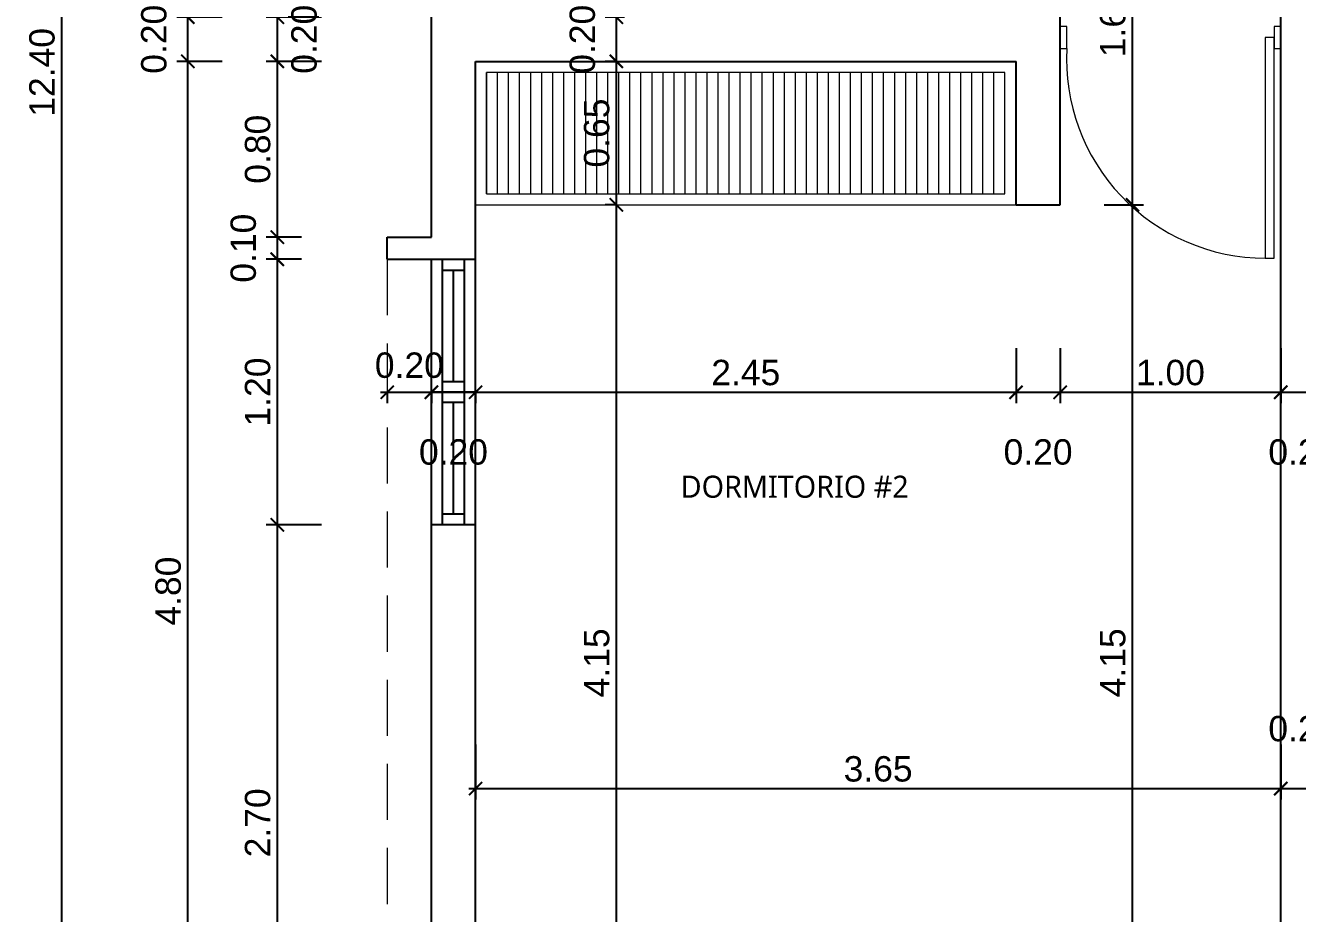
# Model space of a CAD drawing. Header units: feet. Extents: x -417 to 46, y -646 to -218.
# Drawn here: x -107.4 to -101.64, y -309.07 to -305.04 of the extents above; entities that cross this region are included whole.
import ezdxf

# ---------------------------------------------------------------- set-up
doc = ezdxf.new("R2010")
doc.units = ezdxf.units.FT
doc.header["$MEASUREMENT"] = 0
doc.linetypes.add('DASHED', pattern=[19.05, 12.7, -6.35])
for name, color, linetype, lineweight in [('A-WALL', 4, 'Continuous', 25), ('closet', 8, 'Continuous', 5), ('DIM-COTAS', 1, 'Continuous', 5), ('puertas', 8, 'Continuous', 9), ('TXT', 2, 'Continuous', 9), ('vuelo', 251, 'DASHED', 13)]:
    doc.layers.add(name, color=color, linetype=linetype, lineweight=lineweight)
doc.layers.add('DIM', color=10, linetype='Continuous')
doc.layers.add('PERT-VENT', color=2, linetype='Continuous')
doc.styles.add('ads', font='trebuc.ttf', dxfattribs={"height": 0.14})
doc.styles.get("Standard").update_dxf_attribs({"font": 'arial.ttf', "height": 0.115})
doc.dimstyles.new('KEILY', dxfattribs={"dimtxt": 0.115, "dimasz": 0.06, "dimexe": 0.05, "dimexo": 0.2, "dimgap": 0.03, "dimtad": 1, "dimzin": 1, "dimdsep": 46, "dimtxsty": 'Standard', "dimblk": 'ARCHTICK', "dimcen": 2.5, "dimdle": 0.03, "dimclrd": 256, "dimclre": 256, "dimclrt": 7, "dimadec": 0, "dimazin": 0, "dimtfac": 1, "dimtmove": 2, "dimatfit": 3, "dimfxl": 0.2, "dimfxlon": 1, "dimtolj": 1, "dimtzin": 1, "dimarcsym": 0})

# ---------------------------------------------------------------- blocks, each defined once
blk = doc.blocks.new('A$C4D292AF4')
at = {"layer": 'puertas'}
for points in [[(0.03, 0.05), (0.07, 0.05), (0.07, 1.05), (0.03, 1.05)], [(0, 0), (0.03, 0), (0.03, 0.1), (0, 0.1)], [(0.97, 0), (1, 0), (1, 0.1), (0.97, 0.1)]]:
    blk.add_lwpolyline(points, close=True, dxfattribs=at)
blk.add_arc((0.0677, 0.1465), 0.9035, 357.04812, 89.85557, dxfattribs=at)
blk = doc.blocks.new('A$C72735B25')
at = {"layer": 'PERT-VENT', "extrusion": (-1.27878e-17, -1.31713e-15, -1)}
for p, q in [((0, 0), (0, 1.2032)), ((0.05, 0), (0.05, 1.2032)), ((0.15, 0), (0.15, 1.2032)), ((0.2, 0), (0.2, 1.2032)), ((0.1, 0.6483), (0.1, 1.1494)), ((0.15, 0.6483), (0.05, 0.6483)), ((0.2, 0.6016), (0, 0.6016)), ((0.15, 0.5549), (0.05, 0.5549)), ((0.1, 0.0499), (0.1, 0.5549)), ((0.05, 0.0499), (0.15, 0.0499))]:
    blk.add_line(p, q, dxfattribs=at)
at = {"layer": 'PERT-VENT', "extrusion": (-1.27878e-17, 1.31713e-15, -1)}
blk.add_line((0.05, 1.1533), (0.15, 1.1533), dxfattribs=at)
blk = doc.blocks.new('_ArchTick')
at = {"layer": 'DIM-COTAS', "color": 0, "const_width": 0.15}
blk.add_lwpolyline([(-0.5, -0.5), (0.5, 0.5)], dxfattribs=at)
blk = doc.blocks.new('*D563')
at = {"layer": 'Defpoints', "color": 0, "transparency": 16777216}
for p in [(-105.5524, -305.007), (-106.2629, -305.207), (-105.5524, -305.207)]:
    blk.add_point(p, dxfattribs=at)
at = {"layer": 'DIM', "lineweight": -2, "transparency": 16777216}
for p, q in [((-106.2629, -304.977), (-106.2629, -305.237)), ((-106.0629, -305.007), (-106.3129, -305.007)), ((-106.0629, -305.207), (-106.3129, -305.207))]:
    blk.add_line(p, q, dxfattribs=at)
at = {"layer": 'DIM', "lineweight": -2, "transparency": 16777216, "xscale": 0.06, "yscale": 0.06, "zscale": 0.06}
for p, rotation in [((-106.2629, -305.007), 90), ((-106.2629, -305.207), 270)]:
    blk.add_blockref('_ArchTick', p, dxfattribs=dict(at, rotation=rotation))
at = {"layer": 'DIM', "color": 7, "transparency": 16777216, "insert": (-106.1413, -305.107), "char_height": 0.115, "attachment_point": 5, "rotation": 90}
blk.add_mtext('\\A1;0.20', dxfattribs=at)
blk = doc.blocks.new('*D564')
at = {"layer": 'Defpoints', "color": 0, "transparency": 16777216}
for p in [(-105.5524, -305.207), (-106.2629, -306.0035), (-105.9524, -306.0035)]:
    blk.add_point(p, dxfattribs=at)
at = {"layer": 'DIM', "lineweight": -2, "transparency": 16777216}
for p, q in [((-106.0629, -305.207), (-106.3129, -305.207)), ((-106.2629, -305.177), (-106.2629, -306.0335)), ((-106.1524, -306.0035), (-106.3129, -306.0035))]:
    blk.add_line(p, q, dxfattribs=at)
at = {"layer": 'DIM', "lineweight": -2, "transparency": 16777216, "xscale": 0.06, "yscale": 0.06, "zscale": 0.06}
for p, rotation in [((-106.2629, -305.207), 90), ((-106.2629, -306.0035), 270)]:
    blk.add_blockref('_ArchTick', p, dxfattribs=dict(at, rotation=rotation))
at = {"layer": 'DIM', "color": 7, "transparency": 16777216, "insert": (-106.3516, -305.6052), "char_height": 0.115, "attachment_point": 5, "rotation": 90}
blk.add_mtext('\\A1;0.80', dxfattribs=at)
blk = doc.blocks.new('*D565')
at = {"layer": 'Defpoints', "color": 0, "transparency": 16777216}
for p in [(-105.9524, -306.0035), (-106.2629, -306.1035), (-105.9524, -306.1035)]:
    blk.add_point(p, dxfattribs=at)
at = {"layer": 'DIM', "lineweight": -2, "transparency": 16777216}
for p, q in [((-106.1524, -306.0035), (-106.3129, -306.0035)), ((-106.2629, -305.9735), (-106.2629, -306.1335)), ((-106.1524, -306.1035), (-106.3129, -306.1035))]:
    blk.add_line(p, q, dxfattribs=at)
at = {"layer": 'DIM', "lineweight": -2, "transparency": 16777216, "xscale": 0.06, "yscale": 0.06, "zscale": 0.06}
for p, rotation in [((-106.2629, -306.0035), 90), ((-106.2629, -306.1035), 270)]:
    blk.add_blockref('_ArchTick', p, dxfattribs=dict(at, rotation=rotation))
at = {"layer": 'DIM', "color": 7, "transparency": 16777216, "insert": (-106.4166, -306.0535), "char_height": 0.115, "attachment_point": 5, "rotation": 90}
blk.add_mtext('\\A1;0.10', dxfattribs=at)
blk = doc.blocks.new('*D566')
at = {"layer": 'Defpoints', "color": 0, "transparency": 16777216}
for p in [(-105.9524, -306.1035), (-106.2629, -307.3067), (-105.7524, -307.3067)]:
    blk.add_point(p, dxfattribs=at)
at = {"layer": 'DIM', "lineweight": -2, "transparency": 16777216}
for p, q in [((-106.2629, -306.0735), (-106.2629, -307.3367)), ((-106.1524, -306.1035), (-106.3129, -306.1035)), ((-106.0629, -307.3067), (-106.3129, -307.3067))]:
    blk.add_line(p, q, dxfattribs=at)
at = {"layer": 'DIM', "lineweight": -2, "transparency": 16777216, "xscale": 0.06, "yscale": 0.06, "zscale": 0.06}
for p, rotation in [((-106.2629, -306.1035), 90), ((-106.2629, -307.3067), 270)]:
    blk.add_blockref('_ArchTick', p, dxfattribs=dict(at, rotation=rotation))
at = {"layer": 'DIM', "color": 7, "transparency": 16777216, "insert": (-106.3516, -306.7051), "char_height": 0.115, "attachment_point": 5, "rotation": 90}
blk.add_mtext('\\A1;1.20', dxfattribs=at)
blk = doc.blocks.new('*D510')
at = {"layer": 'Defpoints', "color": 0, "transparency": 16777216}
for p in [(-105.7524, -307.3067), (-106.2629, -310.007), (-105.5524, -310.007)]:
    blk.add_point(p, dxfattribs=at)
at = {"layer": 'DIM', "lineweight": -2, "transparency": 16777216}
for p, q in [((-106.2629, -307.2767), (-106.2629, -310.037)), ((-106.0629, -307.3067), (-106.3129, -307.3067)), ((-106.0629, -310.007), (-106.3129, -310.007))]:
    blk.add_line(p, q, dxfattribs=at)
at = {"layer": 'DIM', "lineweight": -2, "transparency": 16777216, "xscale": 0.06, "yscale": 0.06, "zscale": 0.06}
for p, rotation in [((-106.2629, -307.3067), 90), ((-106.2629, -310.007), 270)]:
    blk.add_blockref('_ArchTick', p, dxfattribs=dict(at, rotation=rotation))
at = {"layer": 'DIM', "color": 7, "transparency": 16777216, "insert": (-106.3516, -308.6568), "char_height": 0.115, "attachment_point": 5, "rotation": 90}
blk.add_mtext('\\A1;2.70', dxfattribs=at)
blk = doc.blocks.new('*D516')
at = {"layer": 'Defpoints', "color": 0, "transparency": 16777216}
for p in [(-106.6683, -305.207), (-106.3129, -305.207), (-106.3129, -310.007)]:
    blk.add_point(p, dxfattribs=at)
at = {"layer": 'DIM', "lineweight": -2, "transparency": 16777216}
for p, q in [((-106.5129, -305.207), (-106.7183, -305.207)), ((-106.6683, -310.037), (-106.6683, -305.177)), ((-106.5129, -310.007), (-106.7183, -310.007))]:
    blk.add_line(p, q, dxfattribs=at)
at = {"layer": 'DIM', "lineweight": -2, "transparency": 16777216, "xscale": 0.06, "yscale": 0.06, "zscale": 0.06}
for p, rotation in [((-106.6683, -305.207), 90), ((-106.6683, -310.007), 270)]:
    blk.add_blockref('_ArchTick', p, dxfattribs=dict(at, rotation=rotation))
at = {"layer": 'DIM', "color": 7, "transparency": 16777216, "insert": (-106.757, -307.607), "char_height": 0.115, "attachment_point": 5, "rotation": 90}
blk.add_mtext('\\A1;4.80', dxfattribs=at)
blk = doc.blocks.new('*D517')
at = {"layer": 'Defpoints', "color": 0, "transparency": 16777216}
for p in [(-106.6683, -305.007), (-106.3129, -305.007), (-106.3129, -305.207)]:
    blk.add_point(p, dxfattribs=at)
at = {"layer": 'DIM', "lineweight": -2, "transparency": 16777216}
for p, q in [((-106.6683, -305.237), (-106.6683, -304.977)), ((-106.5129, -305.007), (-106.7183, -305.007)), ((-106.5129, -305.207), (-106.7183, -305.207))]:
    blk.add_line(p, q, dxfattribs=at)
at = {"layer": 'DIM', "lineweight": -2, "transparency": 16777216, "xscale": 0.06, "yscale": 0.06, "zscale": 0.06}
for p, rotation in [((-106.6683, -305.007), 90), ((-106.6683, -305.207), 270)]:
    blk.add_blockref('_ArchTick', p, dxfattribs=dict(at, rotation=rotation))
at = {"layer": 'DIM', "color": 7, "transparency": 16777216, "insert": (-106.822, -305.107), "char_height": 0.115, "attachment_point": 5, "rotation": 90}
blk.add_mtext('\\A1;0.20', dxfattribs=at)
blk = doc.blocks.new('*D478')
at = {"layer": 'Defpoints', "color": 0, "transparency": 16777216}
for p in [(-106.7183, -299.057), (-107.2403, -311.457), (-106.7183, -311.457)]:
    blk.add_point(p, dxfattribs=at)
at = {"layer": 'DIM', "lineweight": -2, "transparency": 16777216}
for p, q in [((-107.2403, -299.027), (-107.2403, -311.487)), ((-107.0403, -299.057), (-107.2903, -299.057)), ((-107.0403, -311.457), (-107.2903, -311.457))]:
    blk.add_line(p, q, dxfattribs=at)
at = {"layer": 'DIM', "lineweight": -2, "transparency": 16777216, "xscale": 0.06, "yscale": 0.06, "zscale": 0.06}
for p, rotation in [((-107.2403, -299.057), 90), ((-107.2403, -311.457), 270)]:
    blk.add_blockref('_ArchTick', p, dxfattribs=dict(at, rotation=rotation))
at = {"layer": 'DIM', "color": 7, "transparency": 16777216, "insert": (-107.329, -305.257), "char_height": 0.115, "attachment_point": 5, "rotation": 90}
blk.add_mtext('\\A1;12.40', dxfattribs=at)
blk = doc.blocks.new('*D498')
at = {"layer": 'Defpoints', "color": 0, "transparency": 16777216}
for p in [(-105.7643, -306.54), (-105.5643, -306.54), (-105.5643, -306.7062)]:
    blk.add_point(p, dxfattribs=at)
at = {"layer": 'DIM', "lineweight": -2, "transparency": 16777216}
for p, q in [((-105.7943, -306.7062), (-105.5343, -306.7062)), ((-105.7643, -306.7062), (-105.7643, -306.7562)), ((-105.5643, -306.7062), (-105.5643, -306.7562))]:
    blk.add_line(p, q, dxfattribs=at)
at = {"layer": 'DIM', "lineweight": -2, "transparency": 16777216, "xscale": 0.06, "yscale": 0.06, "zscale": 0.06, "rotation": 180}
blk.add_blockref('_ArchTick', (-105.7643, -306.7062), dxfattribs=at)
at = {"layer": 'DIM', "lineweight": -2, "transparency": 16777216, "xscale": 0.06, "yscale": 0.06, "zscale": 0.06}
blk.add_blockref('_ArchTick', (-105.5643, -306.7062), dxfattribs=at)
at = {"layer": 'DIM', "color": 7, "transparency": 16777216, "insert": (-105.6643, -306.5842), "char_height": 0.115, "attachment_point": 5}
blk.add_mtext('\\A1;0.20', dxfattribs=at)
blk = doc.blocks.new('*D499')
at = {"layer": 'Defpoints', "color": 0, "transparency": 16777216}
for p in [(-105.5643, -306.54), (-105.3643, -306.54), (-105.3643, -306.7062)]:
    blk.add_point(p, dxfattribs=at)
at = {"layer": 'DIM', "lineweight": -2, "transparency": 16777216}
for p, q in [((-105.5943, -306.7062), (-105.3343, -306.7062)), ((-105.5643, -306.7062), (-105.5643, -306.7562)), ((-105.3643, -306.7062), (-105.3643, -306.7562))]:
    blk.add_line(p, q, dxfattribs=at)
at = {"layer": 'DIM', "lineweight": -2, "transparency": 16777216, "xscale": 0.06, "yscale": 0.06, "zscale": 0.06, "rotation": 180}
blk.add_blockref('_ArchTick', (-105.5643, -306.7062), dxfattribs=at)
at = {"layer": 'DIM', "lineweight": -2, "transparency": 16777216, "xscale": 0.06, "yscale": 0.06, "zscale": 0.06}
blk.add_blockref('_ArchTick', (-105.3643, -306.7062), dxfattribs=at)
at = {"layer": 'DIM', "color": 7, "transparency": 16777216, "insert": (-105.4643, -306.9773), "char_height": 0.115, "attachment_point": 5}
blk.add_mtext('\\A1;0.20', dxfattribs=at)
blk = doc.blocks.new('*D500')
at = {"layer": 'Defpoints', "color": 0, "transparency": 16777216}
for p in [(-102.9143, -306.2935), (-105.3643, -306.54), (-102.9143, -306.7062)]:
    blk.add_point(p, dxfattribs=at)
at = {"layer": 'DIM', "lineweight": -2, "transparency": 16777216}
for p, q in [((-102.9143, -306.5062), (-102.9143, -306.7562)), ((-105.3943, -306.7062), (-102.8843, -306.7062)), ((-105.3643, -306.7062), (-105.3643, -306.7562))]:
    blk.add_line(p, q, dxfattribs=at)
at = {"layer": 'DIM', "lineweight": -2, "transparency": 16777216, "xscale": 0.06, "yscale": 0.06, "zscale": 0.06, "rotation": 180}
blk.add_blockref('_ArchTick', (-105.3643, -306.7062), dxfattribs=at)
at = {"layer": 'DIM', "lineweight": -2, "transparency": 16777216, "xscale": 0.06, "yscale": 0.06, "zscale": 0.06}
blk.add_blockref('_ArchTick', (-102.9143, -306.7062), dxfattribs=at)
at = {"layer": 'DIM', "color": 7, "transparency": 16777216, "insert": (-104.1393, -306.6175), "char_height": 0.115, "attachment_point": 5}
blk.add_mtext('\\A1;2.45', dxfattribs=at)
blk = doc.blocks.new('*D501')
at = {"layer": 'Defpoints', "color": 0, "transparency": 16777216}
for p in [(-102.9143, -306.2935), (-102.7143, -306.2935), (-102.7143, -306.7062)]:
    blk.add_point(p, dxfattribs=at)
at = {"layer": 'DIM', "lineweight": -2, "transparency": 16777216}
for p, q in [((-102.9143, -306.5062), (-102.9143, -306.7562)), ((-102.7143, -306.5062), (-102.7143, -306.7562)), ((-102.9443, -306.7062), (-102.6843, -306.7062))]:
    blk.add_line(p, q, dxfattribs=at)
at = {"layer": 'DIM', "lineweight": -2, "transparency": 16777216, "xscale": 0.06, "yscale": 0.06, "zscale": 0.06, "rotation": 180}
blk.add_blockref('_ArchTick', (-102.9143, -306.7062), dxfattribs=at)
at = {"layer": 'DIM', "lineweight": -2, "transparency": 16777216, "xscale": 0.06, "yscale": 0.06, "zscale": 0.06}
blk.add_blockref('_ArchTick', (-102.7143, -306.7062), dxfattribs=at)
at = {"layer": 'DIM', "color": 7, "transparency": 16777216, "insert": (-102.8143, -306.9773), "char_height": 0.115, "attachment_point": 5}
blk.add_mtext('\\A1;0.20', dxfattribs=at)
blk = doc.blocks.new('*D502')
at = {"layer": 'Defpoints', "color": 0, "transparency": 16777216}
for p in [(-101.7143, -306.2477), (-102.7143, -306.2935), (-101.7143, -306.7062)]:
    blk.add_point(p, dxfattribs=at)
at = {"layer": 'DIM', "lineweight": -2, "transparency": 16777216}
for p, q in [((-102.7143, -306.5062), (-102.7143, -306.7562)), ((-101.7143, -306.5062), (-101.7143, -306.7562)), ((-102.7443, -306.7062), (-101.6843, -306.7062))]:
    blk.add_line(p, q, dxfattribs=at)
at = {"layer": 'DIM', "lineweight": -2, "transparency": 16777216, "xscale": 0.06, "yscale": 0.06, "zscale": 0.06, "rotation": 180}
blk.add_blockref('_ArchTick', (-102.7143, -306.7062), dxfattribs=at)
at = {"layer": 'DIM', "lineweight": -2, "transparency": 16777216, "xscale": 0.06, "yscale": 0.06, "zscale": 0.06}
blk.add_blockref('_ArchTick', (-101.7143, -306.7062), dxfattribs=at)
at = {"layer": 'DIM', "color": 7, "transparency": 16777216, "insert": (-102.2143, -306.6175), "char_height": 0.115, "attachment_point": 5}
blk.add_mtext('\\A1;1.00', dxfattribs=at)
blk = doc.blocks.new('*D503')
at = {"layer": 'Defpoints', "color": 0, "transparency": 16777216}
for p in [(-101.7143, -306.2477), (-101.5143, -306.2477), (-101.5143, -306.7062)]:
    blk.add_point(p, dxfattribs=at)
at = {"layer": 'DIM', "lineweight": -2, "transparency": 16777216}
for p, q in [((-101.7143, -306.5062), (-101.7143, -306.7562)), ((-101.5143, -306.5062), (-101.5143, -306.7562)), ((-101.7443, -306.7062), (-101.4843, -306.7062))]:
    blk.add_line(p, q, dxfattribs=at)
at = {"layer": 'DIM', "lineweight": -2, "transparency": 16777216, "xscale": 0.06, "yscale": 0.06, "zscale": 0.06, "rotation": 180}
blk.add_blockref('_ArchTick', (-101.7143, -306.7062), dxfattribs=at)
at = {"layer": 'DIM', "lineweight": -2, "transparency": 16777216, "xscale": 0.06, "yscale": 0.06, "zscale": 0.06}
blk.add_blockref('_ArchTick', (-101.5143, -306.7062), dxfattribs=at)
at = {"layer": 'DIM', "color": 7, "transparency": 16777216, "insert": (-101.6143, -306.9773), "char_height": 0.115, "attachment_point": 5}
blk.add_mtext('\\A1;0.20', dxfattribs=at)
blk = doc.blocks.new('*D713')
at = {"layer": 'Defpoints', "color": 0, "transparency": 16777216}
for p in [(-105.3643, -308.0564), (-101.7143, -308.0564), (-101.7143, -308.5017)]:
    blk.add_point(p, dxfattribs=at)
at = {"layer": 'DIM', "lineweight": -2, "transparency": 16777216}
for p, q in [((-105.3643, -308.3017), (-105.3643, -308.5517)), ((-101.7143, -308.3017), (-101.7143, -308.5517)), ((-105.3943, -308.5017), (-101.6843, -308.5017))]:
    blk.add_line(p, q, dxfattribs=at)
at = {"layer": 'DIM', "lineweight": -2, "transparency": 16777216, "xscale": 0.06, "yscale": 0.06, "zscale": 0.06, "rotation": 180}
blk.add_blockref('_ArchTick', (-105.3643, -308.5017), dxfattribs=at)
at = {"layer": 'DIM', "lineweight": -2, "transparency": 16777216, "xscale": 0.06, "yscale": 0.06, "zscale": 0.06}
blk.add_blockref('_ArchTick', (-101.7143, -308.5017), dxfattribs=at)
at = {"layer": 'DIM', "color": 7, "transparency": 16777216, "insert": (-103.5393, -308.413), "char_height": 0.115, "attachment_point": 5}
blk.add_mtext('\\A1;3.65', dxfattribs=at)
blk = doc.blocks.new('*D714')
at = {"layer": 'Defpoints', "color": 0, "transparency": 16777216}
for p in [(-101.7143, -308.0564), (-101.5143, -308.5017), (-101.5143, -308.5017)]:
    blk.add_point(p, dxfattribs=at)
at = {"layer": 'DIM', "lineweight": -2, "transparency": 16777216}
for p, q in [((-101.7143, -308.3017), (-101.7143, -308.5517)), ((-101.5143, -308.5017), (-101.5143, -308.4517)), ((-101.7443, -308.5017), (-101.4843, -308.5017))]:
    blk.add_line(p, q, dxfattribs=at)
at = {"layer": 'DIM', "lineweight": -2, "transparency": 16777216, "xscale": 0.06, "yscale": 0.06, "zscale": 0.06, "rotation": 180}
blk.add_blockref('_ArchTick', (-101.7143, -308.5017), dxfattribs=at)
at = {"layer": 'DIM', "lineweight": -2, "transparency": 16777216, "xscale": 0.06, "yscale": 0.06, "zscale": 0.06}
blk.add_blockref('_ArchTick', (-101.5143, -308.5017), dxfattribs=at)
at = {"layer": 'DIM', "color": 7, "transparency": 16777216, "insert": (-101.6143, -308.2306), "char_height": 0.115, "attachment_point": 5}
blk.add_mtext('\\A1;0.20', dxfattribs=at)
blk = doc.blocks.new('*D739')
at = {"layer": 'Defpoints', "color": 0, "transparency": 16777216}
for p in [(-104.726, -305.857), (-104.5875, -305.857), (-104.5875, -310.007)]:
    blk.add_point(p, dxfattribs=at)
at = {"layer": 'DIM', "lineweight": -2, "transparency": 16777216}
for p, q in [((-104.726, -310.037), (-104.726, -305.827)), ((-104.726, -305.857), (-104.776, -305.857)), ((-104.726, -310.007), (-104.776, -310.007))]:
    blk.add_line(p, q, dxfattribs=at)
at = {"layer": 'DIM', "lineweight": -2, "transparency": 16777216, "xscale": 0.06, "yscale": 0.06, "zscale": 0.06}
for p, rotation in [((-104.726, -305.857), 90), ((-104.726, -310.007), 270)]:
    blk.add_blockref('_ArchTick', p, dxfattribs=dict(at, rotation=rotation))
at = {"layer": 'DIM', "color": 7, "transparency": 16777216, "insert": (-104.8147, -307.932), "char_height": 0.115, "attachment_point": 5, "rotation": 90}
blk.add_mtext('\\A1;4.15', dxfattribs=at)
blk = doc.blocks.new('*D724')
at = {"layer": 'Defpoints', "color": 0, "transparency": 16777216}
for p in [(-104.726, -305.207), (-104.5909, -305.207), (-104.5875, -305.857)]:
    blk.add_point(p, dxfattribs=at)
at = {"layer": 'DIM', "lineweight": -2, "transparency": 16777216}
for p, q in [((-104.726, -305.207), (-104.776, -305.207)), ((-104.726, -305.887), (-104.726, -305.177)), ((-104.726, -305.857), (-104.776, -305.857))]:
    blk.add_line(p, q, dxfattribs=at)
at = {"layer": 'DIM', "lineweight": -2, "transparency": 16777216, "xscale": 0.06, "yscale": 0.06, "zscale": 0.06}
for p, rotation in [((-104.726, -305.207), 90), ((-104.726, -305.857), 270)]:
    blk.add_blockref('_ArchTick', p, dxfattribs=dict(at, rotation=rotation))
at = {"layer": 'DIM', "color": 7, "transparency": 16777216, "insert": (-104.8147, -305.532), "char_height": 0.115, "attachment_point": 5, "rotation": 90}
blk.add_mtext('\\A1;0.65', dxfattribs=at)
blk = doc.blocks.new('*D725')
at = {"layer": 'Defpoints', "color": 0, "transparency": 16777216}
for p in [(-104.726, -305.007), (-104.4891, -305.007), (-104.5909, -305.207)]:
    blk.add_point(p, dxfattribs=at)
at = {"layer": 'DIM', "lineweight": -2, "transparency": 16777216}
for p, q in [((-104.726, -305.237), (-104.726, -304.977)), ((-104.6891, -305.007), (-104.776, -305.007)), ((-104.726, -305.207), (-104.776, -305.207))]:
    blk.add_line(p, q, dxfattribs=at)
at = {"layer": 'DIM', "lineweight": -2, "transparency": 16777216, "xscale": 0.06, "yscale": 0.06, "zscale": 0.06}
for p, rotation in [((-104.726, -305.007), 90), ((-104.726, -305.207), 270)]:
    blk.add_blockref('_ArchTick', p, dxfattribs=dict(at, rotation=rotation))
at = {"layer": 'DIM', "color": 7, "transparency": 16777216, "insert": (-104.8797, -305.107), "char_height": 0.115, "attachment_point": 5, "rotation": 90}
blk.add_mtext('\\A1;0.20', dxfattribs=at)
blk = doc.blocks.new('*D731')
at = {"layer": 'Defpoints', "color": 0, "transparency": 16777216}
for p in [(-102.7143, -305.857), (-102.3866, -305.857), (-102.7159, -310.007)]:
    blk.add_point(p, dxfattribs=at)
at = {"layer": 'DIM', "lineweight": -2, "transparency": 16777216}
for p, q in [((-102.3866, -310.037), (-102.3866, -305.827)), ((-102.5143, -305.857), (-102.3366, -305.857)), ((-102.5159, -310.007), (-102.3366, -310.007))]:
    blk.add_line(p, q, dxfattribs=at)
at = {"layer": 'DIM', "lineweight": -2, "transparency": 16777216, "xscale": 0.06, "yscale": 0.06, "zscale": 0.06}
for p, rotation in [((-102.3866, -305.857), 90), ((-102.3866, -310.007), 270)]:
    blk.add_blockref('_ArchTick', p, dxfattribs=dict(at, rotation=rotation))
at = {"layer": 'DIM', "color": 7, "transparency": 16777216, "insert": (-102.4753, -307.932), "char_height": 0.115, "attachment_point": 5, "rotation": 90}
blk.add_mtext('\\A1;4.15', dxfattribs=at)
blk = doc.blocks.new('*D732')
at = {"layer": 'Defpoints', "color": 0, "transparency": 16777216}
for p in [(-102.7143, -304.207), (-102.3866, -304.207), (-102.7143, -305.857)]:
    blk.add_point(p, dxfattribs=at)
at = {"layer": 'DIM', "lineweight": -2, "transparency": 16777216}
for p, q in [((-102.5143, -304.207), (-102.3366, -304.207)), ((-102.3866, -305.887), (-102.3866, -304.177)), ((-102.5143, -305.857), (-102.3366, -305.857))]:
    blk.add_line(p, q, dxfattribs=at)
at = {"layer": 'DIM', "lineweight": -2, "transparency": 16777216, "xscale": 0.06, "yscale": 0.06, "zscale": 0.06}
for p, rotation in [((-102.3866, -304.207), 90), ((-102.3866, -305.857), 270)]:
    blk.add_blockref('_ArchTick', p, dxfattribs=dict(at, rotation=rotation))
at = {"layer": 'DIM', "color": 7, "transparency": 16777216, "insert": (-102.4753, -305.032), "char_height": 0.115, "attachment_point": 5, "rotation": 90}
blk.add_mtext('\\A1;1.65', dxfattribs=at)

msp = doc.modelspace()

# ---------------------------------------------------------------- hatches: boundary and pattern name
at = {"layer": 'closet'}
h = msp.add_hatch(dxfattribs=at)
h.set_pattern_fill('ANSI31', color=256, scale=0.4, angle=45, style=0)
h.set_pattern_definition([(90, (-105.31431, -305.80702), (-0.05, 7e-18), [])])
h.paths.add_polyline_path([(-105.3143, -305.807), (-102.9643, -305.807), (-102.9643, -305.257), (-105.3143, -305.257)])

# ---------------------------------------------------------------- linework, layer by layer
at = {"layer": 'A-WALL'}
for p, q in [((-102.7143, -305.857), (-102.7143, -304.207)), ((-105.5643, -306.0035), (-105.5643, -304.4086)), ((-101.7143, -310.007), (-101.7143, -305.007)), ((-105.3643, -306.1035), (-105.3643, -305.207)), ((-105.3643, -305.207), (-102.9143, -305.207)), ((-102.9143, -305.857), (-102.9143, -305.207)), ((-102.9143, -305.857), (-102.7143, -305.857)), ((-105.7643, -306.1035), (-105.7643, -306.0035)), ((-105.5643, -310.207), (-105.5643, -307.3067)), ((-105.3643, -310.007), (-105.3643, -307.3067))]:
    msp.add_line(p, q, dxfattribs=at)
at = {"layer": 'A-WALL', "extrusion": (-1.27878e-17, -1.31713e-15, -1)}
for p, q in [((-105.7643, -306.0035), (-105.5643, -306.0035)), ((-105.7643, -306.1035), (-105.3643, -306.1035)), ((-105.3643, -307.3067), (-105.5643, -307.3067))]:
    msp.add_line(p, q, dxfattribs=at)
at = {"layer": 'closet'}
msp.add_line((-105.3643, -305.857), (-102.9143, -305.857), dxfattribs=at)
msp.add_lwpolyline([(-105.3143, -305.807), (-102.9643, -305.807), (-102.9643, -305.257), (-105.3143, -305.257)], close=True, dxfattribs=at)
at = {"layer": 'vuelo', "ltscale": 0.02}
msp.add_line((-105.7643, -306.1035), (-105.7643, -310.407), dxfattribs=at)

# ---------------------------------------------------------------- block references
msp.add_blockref('A$C72735B25', (-105.5643, -307.3067))
msp.add_blockref('A$C72735B25', (-105.5643, -307.3067))
at = {"layer": 'puertas', "extrusion": (-6.28888e-16, 1.94037e-15, -1), "xscale": -1.000288939019299, "yscale": 1.000288939019299, "zscale": 1.000288939019297, "rotation": 180}
msp.add_blockref('A$C4D292AF4', (101.7143, -305.0487), dxfattribs=at)

# ---------------------------------------------------------------- texts
at = {"layer": 'TXT', "insert": (-103.9176, -307.0841), "char_height": 0.1, "width": 2.688, "attachment_point": 2, "style": 'ads', "bg_fill": 2}
msp.add_mtext('DORMITORIO #2', dxfattribs=at)

# ---------------------------------------------------------------- dimensions: what is measured, and where the dimension line sits
at = {"layer": 'DIM'}
for base, p1, p2, picture, middle in [((-107.2403, -311.457), (-106.7183, -299.057), (-106.7183, -311.457), '*D478', (-107.329, -305.257)), ((-102.3866, -304.207), (-102.7143, -305.857), (-102.7143, -304.207), '*D732', (-102.4753, -305.032)), ((-106.6683, -305.007), (-106.3129, -305.207), (-106.3129, -305.007), '*D517', (-106.822, -305.107)), ((-104.726, -305.007), (-104.5909, -305.207), (-104.4891, -305.007), '*D725', (-104.8797, -305.107)), ((-106.6683, -305.207), (-106.3129, -310.007), (-106.3129, -305.207), '*D516', (-106.757, -307.607)), ((-106.2629, -306.0035), (-105.5524, -305.207), (-105.9524, -306.0035), '*D564', (-106.3516, -305.6052)), ((-104.726, -305.207), (-104.5875, -305.857), (-104.5909, -305.207), '*D724', (-104.8147, -305.532)), ((-106.2629, -306.1035), (-105.9524, -306.0035), (-105.9524, -306.1035), '*D565', (-106.4166, -306.0535)), ((-106.2629, -307.3067), (-105.9524, -306.1035), (-105.7524, -307.3067), '*D566', (-106.3516, -306.7051)), ((-106.2629, -310.007), (-105.7524, -307.3067), (-105.5524, -310.007), '*D510', (-106.3516, -308.6568))]:
    dim = msp.add_linear_dim(base=base, p1=p1, p2=p2, angle=90, dimstyle='KEILY', dxfattribs=at)
    dim.commit()
    dim.dimension.update_dxf_attribs({"geometry": picture, "text_midpoint": middle})
dim = msp.add_linear_dim(base=(-106.2629, -305.207), p1=(-105.5524, -305.007), p2=(-105.5524, -305.207), angle=90, dimstyle='KEILY', dxfattribs=at)
dim.commit()
dim.dimension.update_dxf_attribs({"geometry": '*D563', "text_midpoint": (-106.1413, -305.107), "dimtype": 160})
for base, p1, p2, picture, middle in [((-101.7143, -306.7062), (-102.7143, -306.2935), (-101.7143, -306.2477), '*D502', (-102.2143, -306.6175)), ((-101.5143, -306.7062), (-101.7143, -306.2477), (-101.5143, -306.2477), '*D503', (-101.6143, -306.9773)), ((-102.9143, -306.7062), (-105.3643, -306.54), (-102.9143, -306.2935), '*D500', (-104.1393, -306.6175)), ((-101.7143, -308.5017), (-105.3643, -308.0564), (-101.7143, -308.0564), '*D713', (-103.5393, -308.413)), ((-101.5143, -308.5017), (-101.7143, -308.0564), (-101.5143, -308.5017), '*D714', (-101.6143, -308.2306))]:
    dim = msp.add_linear_dim(base=base, p1=p1, p2=p2, dimstyle='KEILY', dxfattribs=at)
    dim.commit()
    dim.dimension.update_dxf_attribs({"geometry": picture, "text_midpoint": middle})
dim = msp.add_linear_dim(base=(-105.5643, -306.7062), p1=(-105.7643, -306.54), p2=(-105.5643, -306.54), dimstyle='KEILY', dxfattribs=at)
dim.commit()
dim.dimension.update_dxf_attribs({"geometry": '*D498', "text_midpoint": (-105.6643, -306.5842), "dimtype": 160})

# ---------------------------------------------------------------- next in the draw order: dimensions: what is measured, and where the dimension line sits
for base, p1, p2, picture, middle in [((-104.726, -305.857), (-104.5875, -310.007), (-104.5875, -305.857), '*D739', (-104.8147, -307.932)), ((-102.3866, -305.857), (-102.7159, -310.007), (-102.7143, -305.857), '*D731', (-102.4753, -307.932))]:
    dim = msp.add_linear_dim(base=base, p1=p1, p2=p2, angle=90, dimstyle='KEILY', dxfattribs=at)
    dim.commit()
    dim.dimension.update_dxf_attribs({"geometry": picture, "text_midpoint": middle})
for base, p1, p2, picture, middle in [((-102.7143, -306.7062), (-102.9143, -306.2935), (-102.7143, -306.2935), '*D501', (-102.8143, -306.9773)), ((-105.3643, -306.7062), (-105.5643, -306.54), (-105.3643, -306.54), '*D499', (-105.4643, -306.9773))]:
    dim = msp.add_linear_dim(base=base, p1=p1, p2=p2, dimstyle='KEILY', dxfattribs=at)
    dim.commit()
    dim.dimension.update_dxf_attribs({"geometry": picture, "text_midpoint": middle})

doc.saveas('drawing.dxf')
